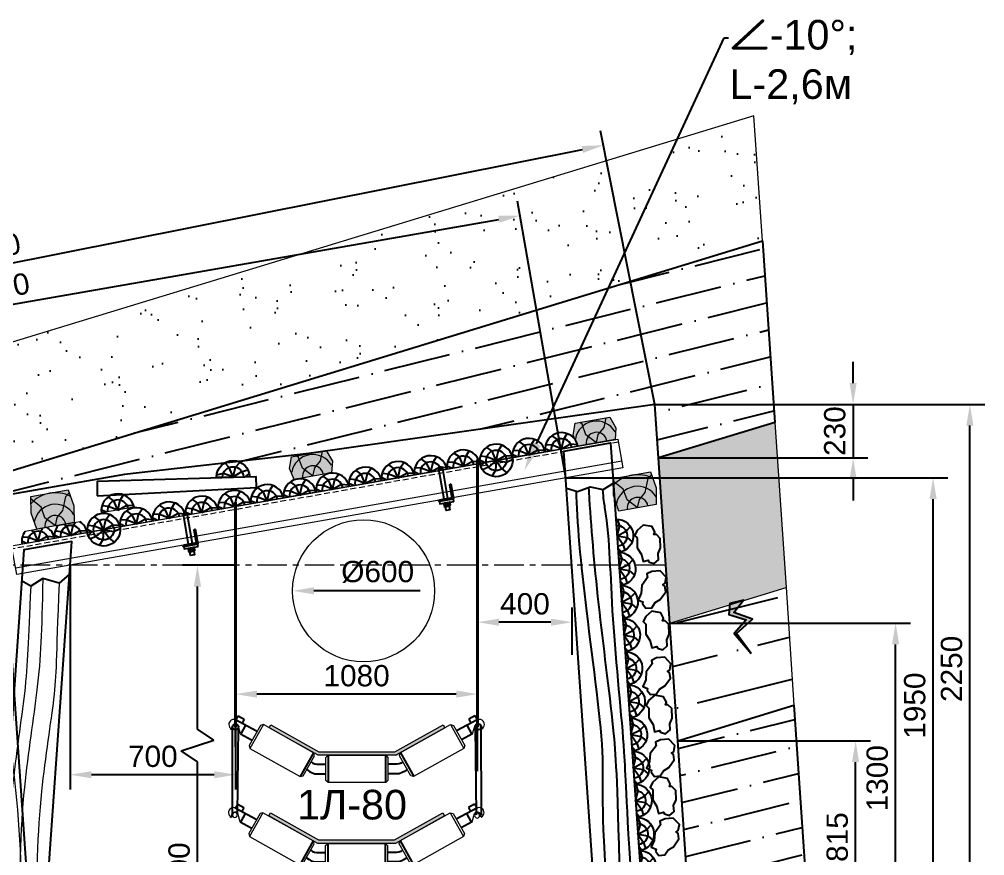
# Model space of a CAD drawing. Header units: inches. Extents: x -1850 to 56, y -982 to 275.
# Drawn here: x -1696.9 to -1615.3, y -613.5 to -542.9 of the extents above; entities that cross this region are included whole.
import ezdxf
from ezdxf import colors
from ezdxf.entities.mleader import LeaderData, LeaderLine
from ezdxf.math import Vec2, Vec3

# ---------------------------------------------------------------- set-up
doc = ezdxf.new("R2010")
doc.units = ezdxf.units.IN
doc.header["$MEASUREMENT"] = 0
doc.linetypes.add('CENTERX2', pattern=[4, 2.5, -0.5, 0.5, -0.5])
doc.linetypes.add('DASHED', pattern=[0.75, 0.5, -0.25])
for name, color, linetype in [('Д_Распорка', 7, 'Continuous'), ('М16_Гайка_Конт', 7, 'Continuous'), ('М16_Планка', 7, 'Continuous'), ('Ско_М16_СВП-22', 7, 'Continuous'), ('Уголок_63х63', 7, 'Continuous')]:
    doc.layers.add(name, color=color, linetype=linetype)
doc.styles.get("Standard").update_dxf_attribs({"font": 'ARIAL.TTF'})
doc.dimstyles.new('ISO-25', dxfattribs={"dimtxt": 2.5, "dimasz": 2.5, "dimexe": 1.25, "dimexo": 0, "dimtad": 1, "dimdec": 0, "dimtxsty": 'Standard', "dimcen": 2.5, "dimadec": 0, "dimazin": 0, "dimtfac": 1, "dimtdec": 0, "dimtmove": 0, "dimatfit": 3, "dimfxl": 0, "dimarcsym": 0})

# ---------------------------------------------------------------- blocks, each defined once
blk = doc.blocks.new('СВП27 - 2.6м')
at = {"color": 5, "linetype": 'DASHED', "lineweight": 15}
blk.add_line((232.6, -551.648), (180.6, -551.648), dxfattribs=at)
at = {"color": 5, "linetype": 'ByBlock', "lineweight": 15}
blk.add_line((232.6, -553.287), (180.6, -553.287), dxfattribs=at)
blk.add_lwpolyline([(232.6, -553.852), (180.6, -553.852), (180.6, -551.392), (232.6, -551.392)], close=True, dxfattribs=at)
blk = doc.blocks.new('*D185')
at = {"color": 0, "linetype": 'ByBlock', "lineweight": -2}
for p, q in [((-1658.166, -606.355), (-1658.166, -592.526)), ((-1650.167, -596.521), (-1650.167, -592.526)), ((-1651.967, -593.776), (-1656.366, -593.776))]:
    blk.add_line(p, q, dxfattribs=at)
at = {"color": 0, "linetype": 'ByBlock'}
for points in [[(-1656.366, -593.476), (-1656.366, -594.076), (-1658.166, -593.776)], [(-1651.967, -593.476), (-1651.967, -594.076), (-1650.167, -593.776)]]:
    blk.add_solid(points, dxfattribs=at)
at = {"layer": 'Defpoints', "color": 0, "linetype": 'ByBlock'}
for p in [(-1658.166, -593.776), (-1650.167, -596.521), (-1658.166, -606.355)]:
    blk.add_point(p, dxfattribs=at)
at = {"color": 0, "linetype": 'ByBlock', "lineweight": 15, "insert": (-1654.167, -592.232), "char_height": 1.8, "attachment_point": 5}
blk.add_mtext('400', dxfattribs=at)
blk = doc.blocks.new('pfnzu')
at = {"color": 7, "lineweight": 0}
blk.add_line((142694.1, -82404), (142694.1, -82544.3), dxfattribs=at)
at = {"layer": 'Д_Распорка', "color": 253}
for p, q in [((142654.7, -82457.4), (142634.8, -82439)), ((142679.9, -82432.8), (142686.9, -82404.5)), ((142694.1, -82474.1), (142679.9, -82432.8)), ((142694.1, -82474.1), (142652.6, -82484.3)), ((142694.1, -82474.1), (142654.7, -82457.4)), ((142694.1, -82474.1), (142671.5, -82511.2)), ((142652.6, -82484.3), (142632.2, -82504.2)), ((142671.5, -82511.2), (142664.9, -82537.2)), ((142694.1, -82524.6), (142681.4, -82542.8))]:
    blk.add_line(p, q, dxfattribs=at)
at = {"layer": 'Д_Распорка', "color": 7}
blk.add_arc((142695.6, -82474.1), 70.2, 91.2316, 268.7684, dxfattribs=at)
at = {"layer": 'Д_Распорка', "color": 253}
blk.add_arc((142695.6, -82474.1), 44.2, 91.9563, 268.0437, dxfattribs=at)
blk = doc.blocks.new('М16_Гайка')
at = {"layer": 'М16_Гайка_Конт'}
h = blk.add_hatch(color=253, dxfattribs=at)
h.paths.add_polyline_path([(1.9, -6.7, 0.267171), (1.9, -13.4), (1.9, -13.4), (14.3, -13.4), (14.3, -13.4, 0.267171), (14.3, -6.7)])
h.paths.add_polyline_path([(1.9, 6.7, 0.133362), (1.9, -6.7), (14.3, -6.7, 0.133362), (14.3, 6.7)])
h.paths.add_polyline_path([(1.9, 13.4), (1.9, 13.4, 0.267171), (1.9, 6.7), (14.3, 6.7, 0.267171), (14.3, 13.4), (14.3, 13.4)])
h.paths.add_polyline_path([(0, 10.1), (0, 0), (1, 0, -0.066387), (1.9, 6.7, -0.267171), (1.9, 13.4)])
h.paths.add_polyline_path([(0, 0), (0, -10), (1.9, -13.4, -0.267171), (1.9, -6.7, -0.066387), (1, 0)])
h.paths.add_polyline_path([(15.2, 0, -0.066387), (14.3, -6.7, -0.267171), (14.3, -13.4), (16.2, -10), (16.2, 0)])
h.paths.add_polyline_path([(14.3, 13.4, -0.267171), (14.3, 6.7, -0.066387), (15.2, 0), (16.2, 0), (16.2, 10.1)])
for p, q in [((1.9, 13.4), (0, 10.1)), ((0, 10.1), (0, -10)), ((0, 10.1), (0, -10)), ((0, 0), (1, 0)), ((1.9, 13.4), (14.3, 13.4)), ((14.3, 6.7), (1.9, 6.7)), ((14.3, 13.4), (16.2, 10.1)), ((15.2, 0), (16.2, 0)), ((16.2, 10.1), (16.2, -10)), ((16.2, 10.1), (16.2, -10)), ((1.9, -13.4), (0, -10)), ((14.3, -6.7), (1.9, -6.7)), ((14.3, -13.4), (1.9, -13.4)), ((14.3, -13.4), (16.2, -10))]:
    blk.add_line(p, q, dxfattribs=at)
for centre, radius, start, end in [((7.7, 10), 6.71, 149.9725, 209.9168), ((26.6, 0), 25.6, 164.8075, 195.1925), ((8.5, 10), 6.71, 330.0832, 29.9168), ((-10.4, 0), 25.6, 344.8075, 15.1925), ((7.7, -10), 6.71, 150.0832, 210.0275), ((8.5, -10), 6.71, 330.0832, 29.9168)]:
    blk.add_arc(centre, radius, start, end, dxfattribs=at)
blk = doc.blocks.new('Уголок_63х63')
blk.add_lwpolyline([(-6, 31.5), (-5.1, 31.5)])
at = {"layer": 'Уголок_63х63'}
for p, q in [((-6, 58.5), (-2.6, 63)), ((-6, 53.2), (0, 61.1)), ((-6, 13), (-6, 60.3)), ((-6, 47.9), (0, 55.9)), ((-6, 42.7), (0, 50.6)), ((-6, 37.4), (0, 45.3)), ((0, 63), (-3.3, 63)), ((0, 0), (0, 63)), ((-63, 0), (-63, 3.3)), ((0, 0), (-63, 0)), ((-62.8, 4.4), (-62, 5.4)), ((-62.1, 0), (-57.6, 6)), ((-13, 6), (-60.3, 6)), ((-58.1, 0), (-53.6, 6)), ((-54.2, 0), (-49.6, 6)), ((-50.2, 0), (-45.6, 6)), ((-46.2, 0), (-41.7, 6)), ((-42.2, 0), (-37.7, 6)), ((-38.2, 0), (-33.7, 6)), ((-34.3, 0), (-29.7, 6)), ((-30.3, 0), (-25.7, 6)), ((-26.3, 0), (-21.8, 6)), ((-22.3, 0), (-17.8, 6)), ((-18.3, 0), (-13.8, 6)), ((-14.4, 0), (-8.7, 7.5)), ((-10.4, 0), (0, 13.7)), ((-6.5, 10.4), (0, 19)), ((-6.4, 0), (0, 8.5)), ((-6, 32.1), (0, 40.1)), ((-6, 26.9), (0, 34.8)), ((-6, 21.6), (0, 29.5)), ((-6, 16.3), (0, 24.3)), ((-2.4, 0), (0, 3.2))]:
    blk.add_line(p, q, dxfattribs=at)
for centre, radius, start, end in [((-3.3, 60.3), 2.7, 90.0004, 180.0004), ((-60.3, 3.3), 2.7, 90.0004, 180.0004), ((-13, 13), 7, 270.0004, 0.0004)]:
    blk.add_arc(centre, radius, start, end, dxfattribs=at)
blk = doc.blocks.new('Стойка правая')
at = {"color": 22}
for points in [[(25.467, -684.198), (24.874, -684.198), (23.164, -678.208), (23.157, -639.553), (27.149, -639.128), (27.155, -678.183), (25.467, -684.198)], [(23.157, -642.688), (24.08, -643.016), (25.166, -642.72), (26.242, -643.01), (27.148, -642.537)], [(23.164, -678.208), (24.195, -677.89), (25.282, -678.045), (26.313, -677.889), (27.164, -678.207)]]:
    blk.add_lwpolyline(points, dxfattribs=at)
for points, knots in [([(23.962, -642.974), (23.812, -645.4), (24.054, -653.504), (25.003, -666.403), (24.17, -669.229), (24.195, -677.89)], [12.729465, 12.729465, 12.729465, 12.729465, 25.486519, 40.149941, 51.424788, 51.424788, 51.424788, 51.424788]), ([(25.03, -642.757), (25.023, -643.197), (24.998, -646.367), (25.092, -652.567), (25.808, -663.782), (25.721, -667.571), (25.282, -678.045)], [8.839695, 8.839695, 8.839695, 8.839695, 10.200315, 25.767042, 40.430464, 51.705311, 51.705311, 51.705311, 51.705311]), ([(26.181, -642.994), (26.201, -643.815), (26.549, -647.206), (26.115, -652.567), (26.606, -666.103), (26.352, -668.362), (26.313, -677.889)], [8.629314, 8.629314, 8.629314, 8.629314, 10.462089, 26.028816, 40.692238, 51.967085, 51.967085, 51.967085, 51.967085])]:
    blk.add_open_spline(points, degree=3, knots=knots, dxfattribs=at)
blk = doc.blocks.new('*D189')
at = {"color": 0, "linetype": 'ByBlock', "lineweight": -2}
blk.add_line((-1663.016, -591.123), (-1671.995, -591.123), dxfattribs=at)
at = {"color": 0, "linetype": 'ByBlock'}
blk.add_solid([(-1671.995, -590.823), (-1671.995, -591.423), (-1673.795, -591.123)], dxfattribs=at)
at = {"layer": 'Defpoints', "color": 0, "linetype": 'ByBlock'}
for p in [(-1673.795, -591.123), (-1661.796, -591.123)]:
    blk.add_point(p, dxfattribs=at)
at = {"color": 0, "linetype": 'ByBlock', "lineweight": 15, "insert": (-1666.605, -589.529), "char_height": 1.8, "attachment_point": 5}
blk.add_mtext('%%C600', dxfattribs=at)
blk = doc.blocks.new('средняя стйка правая')
at = {"color": 22}
for points in [[(197.055, -638.84), (196.472, -638.882), (194.291, -633.016), (191.934, -599.312), (195.896, -598.616), (198.282, -632.737), (197.055, -638.84)], [(192.148, -602.36), (193.238, -602.717), (194.371, -601.812), (195.542, -601.989), (196.08, -601.254)], [(194.291, -633.016), (194.931, -632.45), (196.09, -632.894), (197.401, -632.378), (198.282, -632.737)]]:
    blk.add_lwpolyline(points, dxfattribs=at)
at = {"color": 22, "linetype": 'ByBlock', "lineweight": 15}
for points in [[(194.371, -601.812), (194.641, -609.854), (195.694, -618.699), (196.09, -632.894)], [(195.542, -601.989), (195.812, -610.031), (196.865, -618.877), (197.44, -632.363)], [(193.238, -602.717), (193.342, -610.221), (194.396, -619.066), (194.931, -632.45)]]:
    blk.add_spline(points, degree=3, dxfattribs=at)
blk = doc.blocks.new('Средняя стойка левая')
at = {"color": 22}
for points in [[(193.456, -638.916), (194.04, -638.958), (196.221, -633.092), (198.682, -597.961), (194.622, -598.677), (192.23, -632.813), (193.456, -638.916)], [(198.489, -600.715), (197.631, -601.477), (196.231, -601.099), (195.227, -601.728), (194.441, -601.269)], [(196.221, -633.092), (195.581, -632.526), (194.422, -632.97), (193.111, -632.454), (192.23, -632.813)]]:
    blk.add_lwpolyline(points, dxfattribs=at)
at = {"color": 22, "linetype": 'ByBlock', "lineweight": 15}
for points, knots in [([(195.227, -601.728), (194.965, -606.524), (195.004, -609.402), (193.398, -619.405), (193.187, -625.89), (193.072, -632.439)], [0, 0, 0, 0, 10.861197, 19.768941, 30.31915, 30.31915, 30.31915, 30.31915]), ([(196.231, -601.099), (196.141, -605.729), (196.03, -609.247), (194.403, -619.377), (194.205, -625.993), (194.422, -632.97)], [0, 0, 0, 0, 10.861197, 19.768941, 30.707264, 30.707264, 30.707264, 30.707264]), ([(197.623, -601.475), (197.325, -608.215), (197.484, -609.773), (195.859, -619.549), (195.669, -625.991), (195.581, -632.526)], [0, 0, 0, 0, 10.317044, 19.224788, 29.640794, 29.640794, 29.640794, 29.640794])]:
    blk.add_open_spline(points, degree=3, knots=knots, dxfattribs=at)
blk = doc.blocks.new('1Л80 подвесной')
at = {"lineweight": 0}
for points in [[(210.981, -663.627), (211.128, -663.365), (215.192, -665.648), (221.606, -665.648), (225.671, -663.365), (225.818, -663.627), (221.685, -665.948), (215.114, -665.948)], [(210.951, -671.075), (211.098, -670.814), (215.162, -673.096), (221.576, -673.096), (225.641, -670.814), (225.788, -671.075), (221.655, -673.396), (215.084, -673.396)]]:
    blk.add_hatch(color=7, dxfattribs=at).paths.add_polyline_path(points)
at = {"color": 7}
for p, q in [((208.155, -662.968), (208.378, -662.617)), ((208.378, -662.617), (208.882, -662.91)), ((208.882, -662.91), (208.706, -663.237)), ((228.36, -662.617), (227.856, -662.91)), ((227.856, -662.91), (228.032, -663.237)), ((228.583, -662.968), (228.36, -662.617)), ((207.731, -663.673), (207.844, -663.734)), ((207.844, -663.734), (207.888, -663.512)), ((208.136, -662.937), (209.928, -663.881)), ((208.633, -664.142), (209.019, -663.402)), ((228.602, -662.937), (226.811, -663.881)), ((228.105, -664.142), (227.719, -663.402)), ((228.894, -663.734), (228.85, -663.512)), ((229.007, -663.673), (228.894, -663.734)), ((208.569, -664.127), (209.505, -664.633)), ((228.169, -664.127), (227.233, -664.633)), ((214.729, -665.732), (213.601, -667.741)), ((215.964, -665.948), (215.964, -668.186)), ((220.824, -665.948), (220.824, -668.252)), ((222.07, -665.732), (223.198, -667.741)), ((214.527, -666.504), (214.673, -666.617)), ((214.673, -666.617), (214.831, -666.684)), ((214.831, -666.684), (215, -666.707)), ((215, -666.707), (215.777, -666.707)), ((221.799, -666.707), (221.022, -666.707)), ((221.968, -666.684), (221.799, -666.707)), ((222.126, -666.617), (221.968, -666.684)), ((222.272, -666.504), (222.126, -666.617)), ((214.155, -667.156), (214.38, -667.314)), ((214.38, -667.314), (214.572, -667.415)), ((214.572, -667.415), (214.831, -667.505)), ((214.831, -667.505), (214.91, -667.505)), ((214.91, -667.505), (215.784, -667.505)), ((221.889, -667.505), (221.015, -667.505)), ((221.968, -667.505), (221.889, -667.505)), ((222.227, -667.415), (221.968, -667.505)), ((222.418, -667.314), (222.227, -667.415)), ((222.644, -667.156), (222.418, -667.314)), ((208.125, -670.417), (208.348, -670.065)), ((208.348, -670.065), (208.852, -670.358)), ((228.33, -670.065), (227.826, -670.358)), ((228.553, -670.417), (228.33, -670.065)), ((207.814, -671.182), (207.858, -670.96)), ((208.106, -670.385), (209.898, -671.33)), ((208.603, -671.591), (208.989, -670.851)), ((208.852, -670.358), (208.676, -670.686)), ((228.572, -670.385), (226.78, -671.33)), ((228.075, -671.591), (227.689, -670.851)), ((227.826, -670.358), (228.002, -670.686)), ((228.864, -671.182), (228.82, -670.96)), ((207.701, -671.121), (207.814, -671.182)), ((208.539, -671.575), (209.475, -672.082)), ((228.139, -671.575), (227.203, -672.082)), ((228.977, -671.121), (228.864, -671.182)), ((214.699, -673.18), (213.57, -675.19)), ((215.934, -673.396), (215.934, -675.634)), ((220.794, -673.396), (220.794, -675.701)), ((222.039, -673.18), (223.168, -675.19)), ((214.496, -673.953), (214.643, -674.065)), ((214.643, -674.065), (214.801, -674.133)), ((214.801, -674.133), (214.97, -674.155)), ((214.97, -674.155), (215.747, -674.155)), ((221.769, -674.155), (220.992, -674.155)), ((221.938, -674.133), (221.769, -674.155)), ((222.095, -674.065), (221.938, -674.133)), ((222.242, -673.953), (222.095, -674.065)), ((214.125, -674.605), (214.35, -674.762)), ((214.35, -674.762), (214.542, -674.864)), ((214.542, -674.864), (214.801, -674.954)), ((214.801, -674.954), (214.879, -674.954)), ((214.879, -674.954), (215.754, -674.954)), ((221.859, -674.954), (220.984, -674.954)), ((221.938, -674.954), (221.859, -674.954)), ((222.197, -674.864), (221.938, -674.954)), ((222.388, -674.762), (222.197, -674.864)), ((222.614, -674.605), (222.388, -674.762))]:
    blk.add_line(p, q, dxfattribs=at)
for p, q in [((207.879, -670.976), (207.901, -663.557)), ((208.301, -670.978), (208.395, -663.553)), ((228.498, -670.978), (228.404, -663.553)), ((228.92, -670.976), (228.897, -663.557))]:
    blk.add_line(p, q)
at = {"color": 7, "lineweight": 0}
for p, q in [((208.569, -664.127), (208.367, -663.406)), ((210.247, -663.421), (209.294, -665.116)), ((210.492, -663.352), (209.363, -665.361)), ((210.492, -663.352), (210.247, -663.421)), ((214.738, -665.737), (210.492, -663.352)), ((210.981, -663.627), (211.128, -663.365)), ((215.114, -665.948), (210.981, -663.627)), ((215.114, -665.948), (210.981, -663.627)), ((211.128, -663.365), (215.192, -665.648)), ((221.606, -665.648), (225.671, -663.365)), ((221.685, -665.948), (225.818, -663.627)), ((225.818, -663.627), (221.685, -665.948)), ((222.06, -665.737), (226.307, -663.352)), ((225.671, -663.365), (225.818, -663.627)), ((226.307, -663.352), (227.435, -665.361)), ((226.307, -663.352), (226.552, -663.421)), ((226.552, -663.421), (227.504, -665.116)), ((228.169, -664.127), (228.372, -663.406)), ((209.294, -665.116), (209.363, -665.361)), ((209.363, -665.361), (213.61, -667.746)), ((227.435, -665.361), (223.189, -667.746)), ((227.504, -665.116), (227.435, -665.361)), ((213.855, -667.678), (214.807, -665.982)), ((214.807, -665.982), (214.738, -665.737)), ((221.685, -665.948), (215.114, -665.948)), ((215.192, -665.648), (221.606, -665.648)), ((215.784, -666.128), (215.964, -665.948)), ((215.784, -668.072), (215.784, -666.128)), ((215.964, -665.948), (220.835, -665.948)), ((220.835, -665.948), (221.015, -666.128)), ((221.015, -666.128), (221.015, -668.072)), ((221.992, -665.982), (222.06, -665.737)), ((222.944, -667.678), (221.992, -665.982)), ((213.61, -667.746), (213.855, -667.678)), ((223.189, -667.746), (222.944, -667.678)), ((215.964, -668.252), (215.784, -668.072)), ((220.835, -668.252), (215.964, -668.252)), ((221.015, -668.072), (220.835, -668.252)), ((208.539, -671.575), (208.336, -670.855)), ((210.217, -670.869), (209.264, -672.565)), ((210.462, -670.801), (209.333, -672.81)), ((210.462, -670.801), (210.217, -670.869)), ((214.708, -673.186), (210.462, -670.801)), ((210.951, -671.075), (211.098, -670.814)), ((215.084, -673.396), (210.951, -671.075)), ((211.098, -670.814), (215.162, -673.096)), ((221.576, -673.096), (225.641, -670.814)), ((225.788, -671.075), (221.655, -673.396)), ((222.03, -673.186), (226.277, -670.801)), ((225.641, -670.814), (225.788, -671.075)), ((226.277, -670.801), (227.405, -672.81)), ((226.277, -670.801), (226.522, -670.869)), ((226.522, -670.869), (227.474, -672.565)), ((228.139, -671.575), (228.342, -670.855)), ((209.264, -672.565), (209.333, -672.81)), ((227.474, -672.565), (227.405, -672.81)), ((209.333, -672.81), (213.58, -675.195)), ((213.825, -675.126), (214.777, -673.431)), ((214.777, -673.431), (214.708, -673.186)), ((221.655, -673.396), (215.084, -673.396)), ((215.162, -673.096), (221.576, -673.096)), ((215.754, -673.576), (215.934, -673.396)), ((215.934, -673.396), (220.804, -673.396)), ((220.804, -673.396), (220.984, -673.576)), ((221.961, -673.431), (222.03, -673.186)), ((222.914, -675.126), (221.961, -673.431)), ((227.405, -672.81), (223.159, -675.195)), ((215.754, -675.521), (215.754, -673.576)), ((220.984, -673.576), (220.984, -675.521)), ((213.58, -675.195), (213.825, -675.126)), ((223.159, -675.195), (222.914, -675.126)), ((215.934, -675.701), (215.754, -675.521)), ((220.804, -675.701), (215.934, -675.701)), ((220.984, -675.521), (220.804, -675.701))]:
    blk.add_line(p, q, dxfattribs=at)
at = {"linetype": 'DASHED', "const_width": 0.25}
for points in [[(228.59, -663.553), (228.59, -640.942)], [(208.148, -663.553), (208.148, -644.546)]]:
    blk.add_lwpolyline(points, dxfattribs=at)
for centre in [(208.148, -663.553), (228.65, -663.553)]:
    blk.add_circle(centre, 0.247)
at = {"color": 7, "lineweight": 0}
for centre, major_axis, start_param, end_param in [((207.996, -663.338), (0.297, 0.297), 0.296719, 3.445716), ((228.743, -663.338), (-0.297, 0.297), 2.837469, 5.986466), ((208.148, -663.553), (0.186, 0.186), 6.089724, 8.48118), ((228.59, -663.553), (-0.186, 0.186), 4.085191, 6.476646), ((207.966, -670.787), (-0.297, 0.297), -1.274077, 1.87492), ((208.09, -670.984), (-0.149, 0.149), 3.712663, 9.78021), ((208.118, -671.002), (0.186, 0.186), 6.089724, 8.48118), ((208.09, -670.984), (0.149, 0.149), 5.801216, 8.942808), ((228.55, -671.034), (0.149, 0.149), 5.283459, 11.351007), ((228.56, -671.002), (0.186, 0.186), 5.655987, 8.047442), ((228.713, -670.787), (0.297, 0.297), 4.408266, 7.557263)]:
    blk.add_ellipse(centre, major_axis=major_axis, ratio=1, start_param=start_param, end_param=end_param, dxfattribs=at)
blk = doc.blocks.new('*D184')
at = {"color": 0, "linetype": 'ByBlock', "lineweight": -2}
for p, q in [((-1678.608, -604.299), (-1678.608, -598.597)), ((-1658.166, -604.502), (-1658.166, -598.597)), ((-1659.966, -599.847), (-1676.808, -599.847))]:
    blk.add_line(p, q, dxfattribs=at)
at = {"color": 0, "linetype": 'ByBlock'}
for points in [[(-1676.808, -599.547), (-1676.808, -600.147), (-1678.608, -599.847)], [(-1659.966, -599.547), (-1659.966, -600.147), (-1658.166, -599.847)]]:
    blk.add_solid(points, dxfattribs=at)
at = {"layer": 'Defpoints', "color": 0, "linetype": 'ByBlock'}
for p in [(-1678.608, -599.847), (-1678.608, -604.299), (-1658.166, -604.502)]:
    blk.add_point(p, dxfattribs=at)
at = {"color": 0, "linetype": 'ByBlock', "lineweight": 15, "insert": (-1668.387, -598.303), "char_height": 1.8, "attachment_point": 5}
blk.add_mtext('1080', dxfattribs=at)
blk = doc.blocks.new('*D187')
at = {"color": 0, "linetype": 'ByBlock', "lineweight": -2}
for p, q in [((-1692.587, -588.963), (-1692.587, -607.903)), ((-1678.608, -601.921), (-1678.608, -607.903)), ((-1680.408, -606.653), (-1690.787, -606.653))]:
    blk.add_line(p, q, dxfattribs=at)
at = {"color": 0}
for points in [[(-1690.787, -606.353), (-1690.787, -606.953), (-1692.587, -606.653)], [(-1680.408, -606.353), (-1680.408, -606.953), (-1678.608, -606.653)]]:
    blk.add_solid(points, dxfattribs=at)
at = {"layer": 'Defpoints', "color": 0}
for p in [(-1692.587, -588.963), (-1678.608, -601.921), (-1692.587, -606.653)]:
    blk.add_point(p, dxfattribs=at)
at = {"color": 0, "insert": (-1685.598, -605.109), "char_height": 1.8, "attachment_point": 5}
blk.add_mtext('700', dxfattribs=at)
blk = doc.blocks.new('*D191')
at = {"color": 0, "linetype": 'ByBlock', "lineweight": -2}
for p, q in [((-1626.448, -573.574), (-1626.448, -571.774)), ((-1643.191, -575.374), (-1625.198, -575.374)), ((-1626.448, -575.374), (-1626.448, -579.897)), ((-1642.884, -579.897), (-1625.198, -579.897)), ((-1626.448, -581.697), (-1626.448, -583.497))]:
    blk.add_line(p, q, dxfattribs=at)
at = {"color": 0, "linetype": 'ByBlock'}
for points in [[(-1626.748, -573.574), (-1626.148, -573.574), (-1626.448, -575.374)], [(-1626.748, -581.697), (-1626.148, -581.697), (-1626.448, -579.897)]]:
    blk.add_solid(points, dxfattribs=at)
at = {"layer": 'Defpoints', "color": 0, "linetype": 'ByBlock'}
for p in [(-1643.191, -575.374), (-1642.884, -579.897), (-1626.448, -579.897)]:
    blk.add_point(p, dxfattribs=at)
at = {"color": 0, "linetype": 'ByBlock', "lineweight": 15, "insert": (-1627.992, -577.635), "char_height": 1.8, "attachment_point": 5, "rotation": 90}
blk.add_mtext('230', dxfattribs=at)
blk = doc.blocks.new('pfnzu 2')
at = {"color": 7, "lineweight": 0}
for p, q in [((-92.146, -593.903), (-94.052, -593.903)), ((-91.696, -594.903), (-94.502, -594.903))]:
    blk.add_line(p, q, dxfattribs=at)
at = {"layer": 'Д_Распорка', "color": 253}
for p, q in [((-93.84, -594.452), (-94.361, -594.319)), ((-93.303, -594.074), (-93.469, -593.903)), ((-93.099, -594.903), (-93.303, -594.074)), ((-93.099, -594.903), (-92.765, -594.116)), ((-92.765, -594.116), (-92.568, -593.903)), ((-94.109, -594.903), (-94.473, -594.651)), ((-93.099, -594.903), (-93.84, -594.452)), ((-93.099, -594.903), (-92.273, -594.62)), ((-92.273, -594.62), (-91.707, -594.759))]:
    blk.add_line(p, q, dxfattribs=at)
at = {"layer": 'Д_Распорка', "color": 7}
for start, end in [(132.76087, 178.7684), (1.2316, 47.23913)]:
    blk.add_arc((-93.099, -594.933), 1.403, start, end, dxfattribs=at)
at = {"layer": 'Д_Распорка', "color": 253}
blk.add_arc((-93.099, -594.933), 0.883, 1.95631, 178.04369, dxfattribs=at)
blk = doc.blocks.new('*D199')
at = {"color": 0, "linetype": 'ByBlock', "lineweight": -2}
for p, q in [((-1678.608, -588.963), (-1683.078, -588.963)), ((-1681.828, -602.805), (-1681.828, -590.763)), ((-1680.45, -603.724), (-1681.828, -602.805)), ((-1683.207, -604.643), (-1680.45, -603.724)), ((-1681.828, -605.563), (-1683.207, -604.643)), ((-1681.828, -623.711), (-1681.828, -605.563)), ((-1678.539, -625.511), (-1683.078, -625.511))]:
    blk.add_line(p, q, dxfattribs=at)
at = {"color": 0}
for points in [[(-1682.128, -590.763), (-1681.528, -590.763), (-1681.828, -588.963)], [(-1682.128, -623.711), (-1681.528, -623.711), (-1681.828, -625.511)]]:
    blk.add_solid(points, dxfattribs=at)
at = {"layer": 'Defpoints', "color": 0}
for p in [(-1681.828, -588.963), (-1678.608, -588.963), (-1678.539, -625.511)]:
    blk.add_point(p, dxfattribs=at)
at = {"color": 0, "insert": (-1683.372, -615.163), "char_height": 1.8, "attachment_point": 5, "rotation": 90}
blk.add_mtext('1800', dxfattribs=at)
blk = doc.blocks.new('*D200')
at = {"color": 0, "linetype": 'ByBlock', "lineweight": -2}
for p, q in [((-1650.726, -581.582), (-1618.443, -581.582)), ((-1619.693, -618.257), (-1619.693, -583.382)), ((-1647.417, -620.057), (-1618.443, -620.057))]:
    blk.add_line(p, q, dxfattribs=at)
at = {"color": 0, "linetype": 'ByBlock'}
for points in [[(-1619.993, -583.382), (-1619.393, -583.382), (-1619.693, -581.582)], [(-1619.993, -618.257), (-1619.393, -618.257), (-1619.693, -620.057)]]:
    blk.add_solid(points, dxfattribs=at)
at = {"layer": 'Defpoints', "color": 0, "linetype": 'ByBlock'}
for p in [(-1650.726, -581.582), (-1619.693, -581.582), (-1647.417, -620.057)]:
    blk.add_point(p, dxfattribs=at)
at = {"color": 0, "linetype": 'ByBlock', "lineweight": 15, "insert": (-1621.237, -600.82), "char_height": 1.8, "attachment_point": 5, "rotation": 90}
blk.add_mtext('1950', dxfattribs=at)
blk = doc.blocks.new('*D201')
at = {"color": 0, "linetype": 'ByBlock', "lineweight": -2}
for p, q in [((-1643.191, -575.374), (-1615.334, -575.374)), ((-1616.584, -618.257), (-1616.584, -577.174)), ((-1647.417, -620.057), (-1615.334, -620.057))]:
    blk.add_line(p, q, dxfattribs=at)
at = {"color": 0, "linetype": 'ByBlock'}
for points in [[(-1616.884, -577.174), (-1616.284, -577.174), (-1616.584, -575.374)], [(-1616.884, -618.257), (-1616.284, -618.257), (-1616.584, -620.057)]]:
    blk.add_solid(points, dxfattribs=at)
at = {"layer": 'Defpoints', "color": 0, "linetype": 'ByBlock'}
for p in [(-1643.191, -575.374), (-1616.584, -575.374), (-1647.417, -620.057)]:
    blk.add_point(p, dxfattribs=at)
at = {"color": 0, "linetype": 'ByBlock', "lineweight": 15, "insert": (-1618.128, -597.716), "char_height": 1.8, "attachment_point": 5, "rotation": 90}
blk.add_mtext('2250', dxfattribs=at)
blk = doc.blocks.new('*D202')
at = {"color": 0, "linetype": 'ByBlock', "lineweight": -2}
for p, q in [((-1641.261, -603.783), (-1624.989, -603.783)), ((-1626.239, -618.257), (-1626.239, -605.583)), ((-1644.732, -620.057), (-1624.989, -620.057))]:
    blk.add_line(p, q, dxfattribs=at)
at = {"color": 0, "linetype": 'ByBlock'}
for points in [[(-1626.539, -605.583), (-1625.939, -605.583), (-1626.239, -603.783)], [(-1626.539, -618.257), (-1625.939, -618.257), (-1626.239, -620.057)]]:
    blk.add_solid(points, dxfattribs=at)
at = {"layer": 'Defpoints', "color": 0, "linetype": 'ByBlock'}
for p in [(-1641.261, -603.783), (-1626.239, -603.783), (-1644.732, -620.057)]:
    blk.add_point(p, dxfattribs=at)
at = {"color": 0, "linetype": 'ByBlock', "lineweight": 15, "insert": (-1627.783, -611.92), "char_height": 1.8, "attachment_point": 5, "rotation": 90}
blk.add_mtext('815', dxfattribs=at)
blk = doc.blocks.new('*D203')
at = {"color": 0, "linetype": 'ByBlock', "lineweight": -2}
for p, q in [((-1641.936, -593.842), (-1621.61, -593.842)), ((-1622.86, -618.257), (-1622.86, -595.642)), ((-1640.243, -620.057), (-1621.61, -620.057))]:
    blk.add_line(p, q, dxfattribs=at)
at = {"color": 0, "linetype": 'ByBlock'}
for points in [[(-1623.16, -595.642), (-1622.56, -595.642), (-1622.86, -593.842)], [(-1623.16, -618.257), (-1622.56, -618.257), (-1622.86, -620.057)]]:
    blk.add_solid(points, dxfattribs=at)
at = {"layer": 'Defpoints', "color": 0, "linetype": 'ByBlock'}
for p in [(-1641.936, -593.842), (-1622.86, -593.842), (-1640.243, -620.057)]:
    blk.add_point(p, dxfattribs=at)
at = {"color": 0, "linetype": 'ByBlock', "lineweight": 15, "insert": (-1624.405, -606.95), "char_height": 1.8, "attachment_point": 5, "rotation": 90}
blk.add_mtext('1300', dxfattribs=at)
blk = doc.blocks.new('S ш.бруса')
at = {"linetype": 'ByBlock', "lineweight": 15}
blk.add_hatch(color=254, dxfattribs=at).paths.add_polyline_path([(3323.214, -1143.742), (3323.447, -1142.342), (3326.647, -1142.342), (3326.88, -1143.742), (3326.647, -1145.142), (3323.447, -1145.142)])
at = {"color": 7, "linetype": 'ByBlock', "lineweight": 15}
for points in [[(3323.214, -1143.742), (3323.447, -1142.342), (3326.647, -1142.342), (3326.88, -1143.742), (3326.647, -1145.142), (3323.447, -1145.142), (3323.214, -1143.742)], [(3325.047, -1145.142), (3324.281, -1144.319), (3324.13, -1143.38), (3323.408, -1142.575)], [(3325.047, -1145.142), (3325.314, -1144.471), (3325.891, -1143.975), (3326.34, -1142.862), (3326.688, -1142.591)]]:
    blk.add_lwpolyline(points, dxfattribs=at)
for radius, start, end in [(2.8, 52.7386, 127.2614), (1.824, 20.62921, 159.37079), (0.883, 0, 180)]:
    blk.add_arc((3325.047, -1145.142), radius, start, end, dxfattribs=at)
blk = doc.blocks.new('Расклинка')
at = {"linetype": 'ByBlock', "lineweight": 15}
blk.add_hatch(color=254, dxfattribs=at).paths.add_polyline_path([(-85.966, -572.832), (-85.628, -571.866), (-82.668, -571.866), (-82.299, -572.832), (-82.533, -573.798), (-85.733, -573.798)])
at = {"color": 7, "linetype": 'ByBlock', "lineweight": 15}
for points in [[(-85.966, -572.832), (-85.628, -571.866), (-82.668, -571.866), (-82.299, -572.832), (-82.533, -573.798), (-85.733, -573.798), (-85.966, -572.832)], [(-84.133, -573.798), (-84.898, -572.975), (-85.049, -572.036), (-85.201, -571.866)], [(-84.133, -573.798), (-83.866, -573.127), (-83.289, -572.631), (-82.98, -571.866)]]:
    blk.add_lwpolyline(points, dxfattribs=at)
for radius, start, end in [(1.824, 20.62921, 159.37079), (0.883, 0, 180)]:
    blk.add_arc((-84.133, -573.798), radius, start, end, dxfattribs=at)
blk = doc.blocks.new('*D206')
at = {"color": 0, "linetype": 'ByBlock', "lineweight": -2}
for p, q in [((-1650.726, -581.582), (-1654.81, -558.21)), ((-1740.662, -574.482), (-1656.368, -559.751)), ((-1738.566, -596.933), (-1742.65, -573.561))]:
    blk.add_line(p, q, dxfattribs=at)
at = {"color": 0, "linetype": 'ByBlock'}
for points in [[(-1656.42, -559.455), (-1656.316, -560.046), (-1654.595, -559.441)], [(-1740.714, -574.187), (-1740.61, -574.778), (-1742.435, -574.792)]]:
    blk.add_solid(points, dxfattribs=at)
at = {"layer": 'Defpoints', "color": 0, "linetype": 'ByBlock'}
for p in [(-1654.595, -559.441), (-1650.726, -581.582), (-1738.566, -596.933)]:
    blk.add_point(p, dxfattribs=at)
at = {"color": 0, "linetype": 'ByBlock', "lineweight": 15, "insert": (-1698.781, -565.595), "char_height": 1.8, "attachment_point": 5, "rotation": 9.91298}
blk.add_mtext('4460', dxfattribs=at)
blk = doc.blocks.new('*D207')
at = {"color": 0, "linetype": 'ByBlock', "lineweight": -2}
for p, q in [((-1643.191, -575.374), (-1647.792, -552.272)), ((-1749.167, -573.733), (-1649.313, -553.849)), ((-1746.576, -595.96), (-1751.176, -572.858))]:
    blk.add_line(p, q, dxfattribs=at)
at = {"color": 0, "linetype": 'ByBlock'}
for points in [[(-1649.371, -553.555), (-1649.254, -554.144), (-1647.547, -553.498)], [(-1749.225, -573.438), (-1749.108, -574.027), (-1750.932, -574.084)]]:
    blk.add_solid(points, dxfattribs=at)
at = {"layer": 'Defpoints', "color": 0, "linetype": 'ByBlock'}
for p in [(-1647.547, -553.498), (-1643.191, -575.374), (-1746.576, -595.96)]:
    blk.add_point(p, dxfattribs=at)
at = {"color": 0, "linetype": 'ByBlock', "lineweight": 15, "insert": (-1699.541, -562.276), "char_height": 1.8, "attachment_point": 5, "rotation": 11.26167}
blk.add_mtext('5300', dxfattribs=at)

msp = doc.modelspace()

# ---------------------------------------------------------------- hatches: boundary and pattern name
h = msp.add_hatch()
h.set_pattern_fill('AR-SAND', color=256, scale=0.1, angle=315, style=0)
h.set_pattern_definition([(352.5, (-285569.648, 280094.478), (3.34753489, 3.573813487), [0, -3.8608, 0, -4.318, 0, -4.1275]), (322.5, (-285569.648, 280094.478), (8.24732851, 1.89010928), [0, -2.0828, 0, -3.4798, 0, -1.3335]), (282.5, (-285571.857, 280096.6873), (5.60332312, -5.58299826), [0, -1.27, 0, -4.572, 0, -5.969]), (272.5, (-285571.857, 280096.687), (6.97550782, -3.82281109), [0, -0.635, 0, -2.9972, 0, -3.429])])
h.paths.add_polyline_path([(-1757.659, -599.348), (-1634.106, -561.574), (-1634.823, -551.018), (-1754.874, -587.623)])
h = msp.add_hatch()
h.set_pattern_fill('ANSI36', color=256, scale=18, angle=329, style=0)
h.set_pattern_definition([(14, (-1884.9959, 12.8832), (3.276215, 3.135733), [5.625, -1.125, 0, -1.125])])
h.paths.add_polyline_path([(-1634.106, -561.574), (-1633.065, -576.895), (-1642.884, -579.897), (-1643.191, -575.374), (-1672.423, -579.539), (-1687.981, -581.3), (-1700.369, -583.463), (-1706.078, -583.581)])
for color, points in [(253, [(-1642.884, -579.897), (-1633.065, -576.895), (-1632.117, -590.84), (-1641.936, -593.842)]), (256, [(-1635.047, -596.42), (-1636.285, -594.719), (-1634.954, -593.521), (-1636.536, -592.952), (-1635.72, -591.915), (-1636.858, -592.198), (-1636.942, -593.136), (-1635.484, -593.561), (-1636.508, -594.722)])]:
    msp.add_hatch(color=color).paths.add_polyline_path(points)
h = msp.add_hatch()
h.set_pattern_fill('ANSI36', color=256, scale=1.1, angle=329, style=0)
h.set_pattern_definition([(14, (-285569.648, 280094.478), (5.085413972, 4.86735421), [8.73125, -1.74625, 0, -1.74625])])
h.paths.add_polyline_path([(-1641.936, -593.842), (-1632.117, -590.84), (-1631.442, -600.781), (-1641.261, -603.783)])
h = msp.add_hatch()
h.set_pattern_fill('ANSI36', color=256, scale=18, angle=329, style=0)
h.set_pattern_definition([(14, (-1601.9912, 12.8832), (3.276215, 3.135733), [5.625, -1.125, 0, -1.125])])
h.paths.add_polyline_path([(-1741.796, -634.52), (-1712.036, -625.421), (-1698.701, -625.421), (-1697.76, -627.954), (-1697.003, -627.913), (-1696.11, -625.511), (-1678.539, -625.511), (-1647.417, -620.057), (-1646.081, -623.75), (-1645.489, -623.709), (-1644.63, -619.566), (-1640.243, -618.758), (-1641.261, -603.783), (-1631.442, -600.781), (-1629.149, -634.52), (-1656.8, -634.52), (-1674.974, -634.52), (-1701.318, -634.52)])

# ---------------------------------------------------------------- linework, layer by layer
at = {"color": 7, "lineweight": 0}
for p, q in [((-1633.065, -576.895), (-1633.065, -576.895)), ((-1633.065, -576.895), (-1633.065, -576.895)), ((-1633.065, -576.895), (-1633.065, -576.895)), ((-1633.065, -576.895), (-1633.065, -576.895)), ((-1633.065, -576.895), (-1632.117, -590.84)), ((-1641.936, -593.842), (-1642.884, -579.897)), ((-1632.117, -590.84), (-1632.117, -590.84)), ((-1632.117, -590.84), (-1632.117, -590.84)), ((-1632.117, -590.84), (-1632.117, -590.84)), ((-1632.117, -590.84), (-1632.117, -590.84)), ((-1632.117, -590.84), (-1632.117, -590.84)), ((-1641.936, -593.842), (-1641.936, -593.842)), ((-1641.936, -593.842), (-1641.936, -593.842)), ((-1641.936, -593.842), (-1641.936, -593.842)), ((-1641.936, -593.842), (-1641.936, -593.842)), ((-1641.936, -593.842), (-1641.936, -593.842)), ((-1641.936, -593.842), (-1641.936, -593.842)), ((-1641.936, -593.842), (-1641.936, -593.842))]:
    msp.add_line(p, q, dxfattribs=at)
at = {"color": 7, "linetype": 'CENTERX2', "lineweight": 15}
msp.add_line((-1642.268, -588.963), (-1740.925, -588.963), dxfattribs=at)
at = {"color": 7, "lineweight": 0}
for points in [[(-1757.659, -599.348), (-1634.106, -561.574), (-1634.823, -551.018), (-1634.823, -551.018), (-1634.823, -551.018), (-1634.823, -551.018), (-1634.823, -551.018), (-1634.823, -551.018), (-1634.823, -551.018), (-1634.823, -551.018), (-1634.823, -551.018), (-1634.823, -551.018), (-1634.823, -551.018), (-1634.823, -551.018), (-1634.823, -551.018), (-1634.823, -551.018), (-1634.823, -551.018), (-1634.823, -551.018), (-1634.823, -551.018), (-1634.823, -551.018), (-1634.823, -551.018), (-1634.823, -551.018), (-1634.823, -551.018), (-1634.823, -551.018), (-1634.823, -551.018), (-1634.823, -551.018), (-1754.874, -587.623)], [(-1641.936, -593.842), (-1632.117, -590.84), (-1631.442, -600.781), (-1631.442, -600.781), (-1631.442, -600.781), (-1631.442, -600.781), (-1631.442, -600.781), (-1631.442, -600.781), (-1631.442, -600.781), (-1631.442, -600.781), (-1631.442, -600.781), (-1631.442, -600.781), (-1641.261, -603.783), (-1641.261, -603.783), (-1641.936, -593.842), (-1641.936, -593.842), (-1641.936, -593.842)]]:
    msp.add_lwpolyline(points, dxfattribs=at)
for points in [[(-1634.106, -561.574), (-1633.065, -576.895), (-1642.884, -579.897), (-1643.191, -575.374), (-1672.423, -579.539), (-1687.981, -581.3), (-1700.369, -583.463), (-1706.078, -583.581), (-1634.106, -561.574), (-1634.106, -561.574)], [(-1697.003, -627.913), (-1696.11, -625.511), (-1678.539, -625.511), (-1647.417, -620.057), (-1646.081, -623.75), (-1645.489, -623.709), (-1644.63, -619.566), (-1640.243, -618.758), (-1641.599, -598.812), (-1643.191, -575.374), (-1672.423, -579.539), (-1687.981, -581.3), (-1700.369, -583.463)], [(-1643.698, -588.699), (-1643.259, -588.823), (-1642.883, -588.5), (-1642.919, -587.983), (-1642.718, -587.503), (-1642.736, -586.702), (-1643.067, -586.375), (-1643.278, -586.373), (-1643.198, -586.166), (-1643.43, -585.704), (-1644.168, -585.57), (-1644.693, -586.028), (-1644.915, -586.448), (-1644.69, -586.656), (-1644.686, -587.494), (-1644.326, -588.056), (-1644.19, -588.66), (-1643.768, -588.547), (-1643.698, -588.699)], [(-1644.232, -592.224), (-1643.954, -592.585), (-1643.46, -592.55), (-1643.181, -592.114), (-1642.733, -591.849), (-1642.269, -591.195), (-1642.34, -590.735), (-1642.508, -590.607), (-1642.32, -590.489), (-1642.231, -589.98), (-1642.743, -589.433), (-1643.438, -589.487), (-1643.866, -589.691), (-1643.81, -589.992), (-1644.306, -590.667), (-1644.353, -591.333), (-1644.605, -591.898), (-1644.199, -592.06), (-1644.232, -592.224)], [(-1635.047, -596.42), (-1636.285, -594.719), (-1634.954, -593.521), (-1636.536, -592.952), (-1635.72, -591.915), (-1636.858, -592.198), (-1636.942, -593.136), (-1635.484, -593.561), (-1636.508, -594.722), (-1635.047, -596.42)], [(-1642.967, -595.976), (-1642.528, -596.1), (-1642.153, -595.777), (-1642.189, -595.26), (-1641.987, -594.781), (-1642.006, -593.979), (-1642.337, -593.652), (-1642.548, -593.65), (-1642.468, -593.443), (-1642.7, -592.981), (-1643.437, -592.847), (-1643.963, -593.305), (-1644.184, -593.725), (-1643.96, -593.933), (-1643.955, -594.771), (-1643.595, -595.333), (-1643.46, -595.937), (-1643.038, -595.824), (-1642.967, -595.976)], [(-1643.85, -599.528), (-1643.572, -599.889), (-1643.077, -599.854), (-1642.798, -599.418), (-1642.35, -599.153), (-1641.886, -598.499), (-1641.957, -598.039), (-1642.125, -597.911), (-1641.938, -597.793), (-1641.848, -597.284), (-1642.36, -596.737), (-1643.055, -596.791), (-1643.483, -596.995), (-1643.427, -597.296), (-1643.924, -597.971), (-1643.97, -598.637), (-1644.222, -599.202), (-1643.816, -599.364), (-1643.85, -599.528)], [(-1642.721, -603.065), (-1642.282, -603.19), (-1641.906, -602.867), (-1641.942, -602.35), (-1641.741, -601.87), (-1641.759, -601.068), (-1642.09, -600.742), (-1642.301, -600.739), (-1642.221, -600.533), (-1642.453, -600.071), (-1643.191, -599.937), (-1643.717, -600.395), (-1643.938, -600.815), (-1643.713, -601.023), (-1643.709, -601.861), (-1643.349, -602.423), (-1643.214, -603.027), (-1642.792, -602.914), (-1642.721, -603.065)], [(-1741.796, -634.52), (-1712.036, -625.421), (-1698.701, -625.421), (-1697.76, -627.954), (-1697.003, -627.913), (-1696.11, -625.511), (-1678.539, -625.511), (-1647.417, -620.057), (-1646.081, -623.75), (-1645.489, -623.709), (-1644.63, -619.566), (-1640.243, -618.758), (-1641.261, -603.783), (-1631.442, -600.781), (-1629.149, -634.52), (-1656.8, -634.52), (-1674.974, -634.52), (-1701.318, -634.52), (-1741.796, -634.52)], [(-1643.516, -606.431), (-1643.238, -606.793), (-1642.744, -606.758), (-1642.464, -606.322), (-1642.016, -606.057), (-1641.552, -605.403), (-1641.623, -604.943), (-1641.791, -604.815), (-1641.604, -604.697), (-1641.514, -604.188), (-1642.026, -603.641), (-1642.722, -603.694), (-1643.149, -603.899), (-1643.093, -604.2), (-1643.59, -604.875), (-1643.636, -605.541), (-1643.888, -606.106), (-1643.482, -606.268), (-1643.516, -606.431)], [(-1642.387, -609.969), (-1641.948, -610.094), (-1641.572, -609.771), (-1641.608, -609.254), (-1641.407, -608.774), (-1641.425, -607.972), (-1641.756, -607.645), (-1641.967, -607.643), (-1641.887, -607.437), (-1642.119, -606.975), (-1642.857, -606.841), (-1643.383, -607.299), (-1643.604, -607.719), (-1643.379, -607.926), (-1643.375, -608.765), (-1643.015, -609.326), (-1642.88, -609.93), (-1642.458, -609.818), (-1642.387, -609.969)], [(-1643.128, -613.106), (-1642.85, -613.468), (-1642.356, -613.432), (-1642.076, -612.996), (-1641.628, -612.731), (-1641.165, -612.077), (-1641.235, -611.617), (-1641.403, -611.489), (-1641.216, -611.371), (-1641.126, -610.862), (-1641.639, -610.315), (-1642.334, -610.369), (-1642.762, -610.573), (-1642.706, -610.874), (-1643.202, -611.55), (-1643.249, -612.215), (-1643.5, -612.781), (-1643.094, -612.942), (-1643.128, -613.106)]]:
    msp.add_lwpolyline(points)
msp.add_lwpolyline([(-1690.303, -583.101), (-1676.831, -582.384), (-1676.867, -581.484), (-1690.303, -581.881)], close=True)
msp.add_circle((-1667.795, -591.123), 6, dxfattribs=at)
at = {"layer": 'М16_Планка', "color": 7}
for points in [[(-1660.18, -583.567), (-1660.215, -583.37), (-1661.396, -583.578), (-1661.362, -583.775), (-1660.18, -583.567)], [(-1681.77, -587.381), (-1681.805, -587.184), (-1682.987, -587.392), (-1682.952, -587.589), (-1681.77, -587.381)]]:
    msp.add_lwpolyline(points, dxfattribs=at)
at = {"layer": 'Ско_М16_СВП-22', "color": 7}
for p, q in [((-1660.983, -583.384), (-1661.431, -580.847)), ((-1660.668, -583.328), (-1661.115, -580.792)), ((-1682.259, -587.142), (-1682.706, -584.606)), ((-1682.574, -587.197), (-1683.021, -584.661))]:
    msp.add_line(p, q, dxfattribs=at)
for points in [[(-1660.556, -583.962), (-1660.502, -584.272), (-1660.817, -584.328), (-1660.872, -584.018)], [(-1660.662, -584.283), (-1660.659, -584.3)], [(-1682.147, -587.776), (-1682.092, -588.086), (-1682.407, -588.141), (-1682.462, -587.831)], [(-1682.253, -588.097), (-1682.25, -588.114)]]:
    msp.add_lwpolyline(points, dxfattribs=at)
for centre in [(-1661.272, -580.826), (-1682.862, -584.64)]:
    msp.add_arc(centre, 0.16, 9.99998, 189.99998, dxfattribs=at)

# ---------------------------------------------------------------- block references
for name, p, rotation in [('Расклинка', (-1664.9, 1.073), 9.999999999998884), ('СВП27 - 2.6м', (-1971.129, -75.681), 9.99999999999908), ('Стойка правая', (-1718.234, 57.087), 3.967375028032303), ('Расклинка', (-1688.857, -1.748), 9.999999999998884), ('pfnzu 2', (-1704.135, 15.579), 9.999999999998884), ('pfnzu 2', (-1706.898, 15.092), 9.999999999998884)]:
    msp.add_blockref(name, p, dxfattribs=dict(rotation=rotation))
at = {"color": 7, "lineweight": 0, "zscale": 0.019999051}
for p, xscale, yscale, rotation in [((-525.038, 2517.182), 0.01999905100098357, 0.01999905100092292, 279.9999999998067), ((-522.275, 2517.669), 0.01999905100098357, 0.01999905100092292, 279.9999999998067), ((-527.801, 2516.695), 0.01999905100098357, 0.01999905100092292, 279.9999999998067), ((-533.327, 2515.72), 0.01999905100098357, 0.01999905100092292, 279.9999999998067), ((-530.564, 2516.207), 0.01999905100098357, 0.01999905100092292, 279.9999999998067), ((-3328.225, 2272.245), -0.01999905100097976, 0.0199990510009096, 90.00000000020353), ((-538.852, 2514.746), 0.01999905100098357, 0.01999905100092292, 279.9999999998067), ((-536.09, 2515.233), 0.01999905100098357, 0.01999905100092292, 279.9999999998067), ((463.295, -3104.087), -0.01999905100098357, 0.01999905100092292, 279.9999999998067), ((-541.615, 2514.259), 0.01999905100098357, 0.01999905100092292, 279.9999999998067), ((-547.141, 2513.284), 0.01999905100098357, 0.01999905100092292, 279.9999999998067), ((-544.378, 2513.771), 0.01999905100098357, 0.01999905100092292, 279.9999999998067), ((-559.761, 2512.501), 0.01999905100098357, 0.01999905100092292, 279.9999999998067), ((-552.666, 2512.303), 0.01999905100098357, 0.01999905100092292, 279.9999999998067), ((-549.903, 2512.79), 0.01999905100098357, 0.01999905100092292, 279.9999999998067), ((-555.429, 2511.816), 0.01999905100098357, 0.01999905100092292, 279.9999999998067), ((-560.955, 2510.842), 0.01999905100098357, 0.01999905100092292, 279.9999999998067), ((-558.192, 2511.329), 0.01999905100098357, 0.01999905100092292, 279.9999999998067), ((1088.957, 1252.627), -0.01999905100096847, 0.01999905100092292, 3.887812236894268), ((430.505, -3109.634), -0.0199990510009977, 0.01999905100092292, 280.008275693028), ((1089.148, 1249.828), -0.01999905100096847, 0.01999905100092292, 3.887812236894268), ((1089.338, 1247.029), -0.01999905100096847, 0.01999905100092292, 3.887812236894268), ((1089.528, 1244.23), -0.01999905100096847, 0.01999905100092292, 3.887812236894268), ((1089.718, 1241.431), -0.01999905100096847, 0.01999905100092292, 3.887812236894268), ((1089.942, 1238.634), -0.01999905100096847, 0.01999905100092292, 3.887812236894268), ((1090.132, 1235.834), -0.01999905100096847, 0.01999905100092292, 3.887812236894268), ((1090.322, 1233.035), -0.01999905100096847, 0.01999905100092292, 3.887812236894268), ((1090.513, 1230.236), -0.01999905100096847, 0.01999905100092292, 3.887812236894268), ((1090.703, 1227.437), -0.01999905100096847, 0.01999905100092292, 3.887812236894268), ((1090.893, 1224.638), -0.01999905100096847, 0.01999905100092292, 3.887812236894268)]:
    msp.add_blockref('pfnzu', p, dxfattribs=dict(at, xscale=xscale, yscale=yscale, rotation=rotation))
at = {"color": 7, "linetype": 'ByBlock', "lineweight": 15}
msp.add_blockref('1Л80 подвесной', (-1886.756, 60.936), dxfattribs=at)
for p, rotation in [((-5118.032, -33.758), 9.99999999999757), ((-5167.211, -35.281), 9.999999999998886)]:
    msp.add_blockref('S ш.бруса', p, dxfattribs=dict(at, rotation=rotation))
at = {"color": 7, "extrusion": (0, 0, -1), "xscale": 0.01999905100098357, "yscale": 0.01999905100092292, "zscale": -0.019999051, "rotation": 260.0000000001933}
for p in [(1660.184, -583.364), (1681.774, -587.178)]:
    msp.add_blockref('Уголок_63х63', p, dxfattribs=at)
for name, p in [('Средняя стойка левая', (-1891.129, 11.003)), ('средняя стйка правая', (-1894.058, 10.928))]:
    msp.add_blockref(name, p)
at = {"layer": 'М16_Гайка_Конт', "color": 7, "extrusion": (0, 0, -1), "xscale": 0.01999905100098357, "yscale": 0.01999905100092292, "zscale": -0.019999051, "rotation": 260.0000000001933}
for p in [(1660.77, -583.671), (1682.361, -587.485)]:
    msp.add_blockref('М16_Гайка', p, dxfattribs=at)

# ---------------------------------------------------------------- texts
at = {"color": 7}
msp.add_text('1Л-80', height=2.4999, dxfattribs=at).set_placement((-1673.41, -610.43))

# ---------------------------------------------------------------- dimensions: what is measured, and where the dimension line sits
at = {"color": 7, "linetype": 'ByBlock', "lineweight": 15}
for p1, p2, distance, text, picture, middle in [((-1746.576, -595.96), (-1643.191, -575.374), 22.305, '5300', '*D207', (-1699.541, -562.276)), ((-1738.566, -596.933), (-1650.726, -581.582), 22.476, '4460', '*D206', (-1698.781, -565.595))]:
    dim = msp.add_aligned_dim(p1=p1, p2=p2, distance=distance, text=text, dimstyle='ISO-25', override={"dimtxt": 1.8, "dimasz": 1.8, "dimfxl": 1.25}, dxfattribs=at)
    dim.commit()
    dim.dimension.update_dxf_attribs({"geometry": picture, "text_midpoint": middle})
dim = msp.add_linear_dim(base=(-1626.448, -579.897), p1=(-1643.191, -575.374), p2=(-1642.884, -579.897), angle=90, text='230', dimstyle='ISO-25', override={"dimtxt": 1.8, "dimasz": 1.8, "dimfxl": 1.25}, dxfattribs=at)
dim.commit()
dim.dimension.update_dxf_attribs({"geometry": '*D191', "text_midpoint": (-1626.448, -577.635), "dimtype": 160})
for base, p1, p2, text, picture, middle in [((-1616.584, -575.374), (-1647.417, -620.057), (-1643.191, -575.374), '2250', '*D201', (-1618.128, -597.716)), ((-1619.693, -581.582), (-1647.417, -620.057), (-1650.726, -581.582), '1950', '*D200', (-1621.237, -600.82)), ((-1622.86, -593.842), (-1640.243, -620.057), (-1641.936, -593.842), '1300', '*D203', (-1624.405, -606.95)), ((-1626.239, -603.783), (-1644.732, -620.057), (-1641.261, -603.783), '815', '*D202', (-1627.783, -611.92))]:
    dim = msp.add_linear_dim(base=base, p1=p1, p2=p2, angle=90, text=text, dimstyle='ISO-25', override={"dimtxt": 1.8, "dimasz": 1.8, "dimfxl": 1.25}, dxfattribs=at)
    dim.commit()
    dim.dimension.update_dxf_attribs({"geometry": picture, "text_midpoint": middle})
dim = msp.add_diameter_dim_2p(p1=(-1661.796, -591.123), p2=(-1673.795, -591.123), text='%%C600', dimstyle='ISO-25', override={"dimtxt": 1.8, "dimasz": 1.8, "dimfxl": 1.25}, dxfattribs=at)
dim.commit()
dim.dimension.update_dxf_attribs({"geometry": '*D189', "text_midpoint": (-1666.605, -591.123), "dimtype": 163})
dim = msp.add_linear_dim(base=(-1692.587, -606.653), p1=(-1678.608, -601.921), p2=(-1692.587, -588.963), text='700', dimstyle='ISO-25', override={"dimtxt": 1.8, "dimasz": 1.8, "dimfxl": 1.25})
dim.commit()
dim.dimension.update_dxf_attribs({"geometry": '*D187', "text_midpoint": (-1685.598, -605.109)})
dim = msp.add_linear_dim(base=(-1681.828, -588.963), p1=(-1678.539, -625.511), p2=(-1678.608, -588.963), angle=90, text='1800', dimstyle='ISO-25', override={"dimtxt": 1.8, "dimasz": 1.8, "dimfxl": 1.25})
dim.commit()
dim.dimension.update_dxf_attribs({"geometry": '*D199', "text_midpoint": (-1681.828, -615.163), "dimtype": 160})
dim = msp.add_linear_dim(base=(-1658.166, -593.776), p1=(-1650.167, -596.521), p2=(-1658.166, -606.355), text='400', dimstyle='ISO-25', override={"dimtxt": 1.8, "dimasz": 1.8, "dimlfac": 100, "dimfxl": 1.25}, dxfattribs=at)
dim.commit()
dim.dimension.update_dxf_attribs({"geometry": '*D185', "text_midpoint": (-1654.167, -593.776), "dimtype": 160})
dim = msp.add_linear_dim(base=(-1678.608, -599.847), p1=(-1658.166, -604.502), p2=(-1678.608, -604.299), text='1080', dimstyle='ISO-25', override={"dimtxt": 1.8, "dimasz": 1.8, "dimfxl": 1.25}, dxfattribs=at)
dim.commit()
dim.dimension.update_dxf_attribs({"geometry": '*D184', "text_midpoint": (-1668.387, -598.303)})

# ---------------------------------------------------------------- leaders
ml = msp.add_multileader_mtext('Standard')
ml.set_content('{\\fISOCPEUR|b0|i0|c204|p34;∠}-10%%D; \\PL-2,6м', color=256)
ml.set_leader_properties()
ml.build(insert=Vec2(0, 0))
ml.multileader.update_dxf_attribs({"dogleg_length": 0.36, "arrow_head_size": 2.5})
ctx = ml.context
ctx.base_point, ctx.char_height, ctx.arrow_head_size, ctx.landing_gap_size, ctx.plane_origin = Vec3(-1636.981, -544.408), 2.5, 2.5, 0.09, Vec3(-1653.414, -576.895)
notes = []
notes.append((ctx, [(0, (1, 1, 0), (-1637.341, -544.408), (1, 0), 0.36, [(0, [(-1654.226, -580.97)], 0, [])])]))
ctx.mtext.insert, ctx.mtext.flow_direction = Vec3(-1636.891, -542.911), 5
for ctx, leaders in notes:
    for number, flags, end, landing, length, lines in leaders:
        leader = LeaderData()
        leader.index, (leader.has_last_leader_line, leader.has_dogleg_vector, leader.attachment_direction) = number, flags
        leader.last_leader_point, leader.dogleg_vector, leader.dogleg_length = Vec3(end), Vec3(landing), length
        for number, points, colour, breaks in lines:
            line = LeaderLine()
            line.index, line.vertices, line.color, line.breaks = number, Vec3.list(points), colors.encode_raw_color(colour), breaks
            leader.lines.append(line)
        ctx.leaders.append(leader)

doc.saveas('drawing.dxf')
